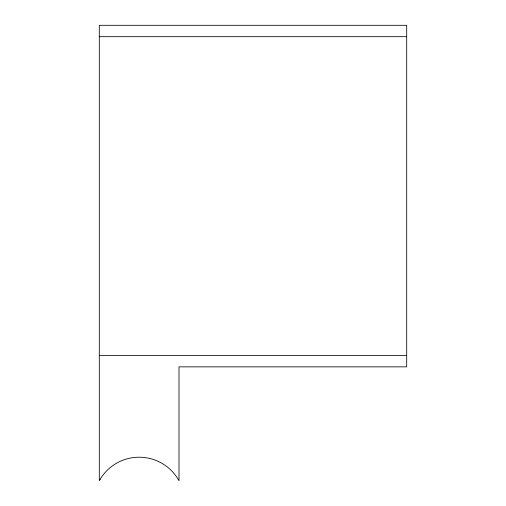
<?xml version="1.0" encoding="UTF-8"?>
<svg xmlns="http://www.w3.org/2000/svg" width="506" height="506" viewBox="0 0 506 506"><rect width="100%" height="100%" fill="white"/><g stroke="black" fill="none" stroke-linecap="round" stroke-linejoin="round"><path stroke-width="0.76" d="M99.302 36.685L406.697 36.685M99.302 355.465L406.697 355.465M100.137 479.258L99.302 480.7L99.302 25.3L406.697 25.3L406.697 366.85L178.997 366.85L178.997 480.7A45.54 45.54 0 0 0 100.137 479.258"/></g></svg>
